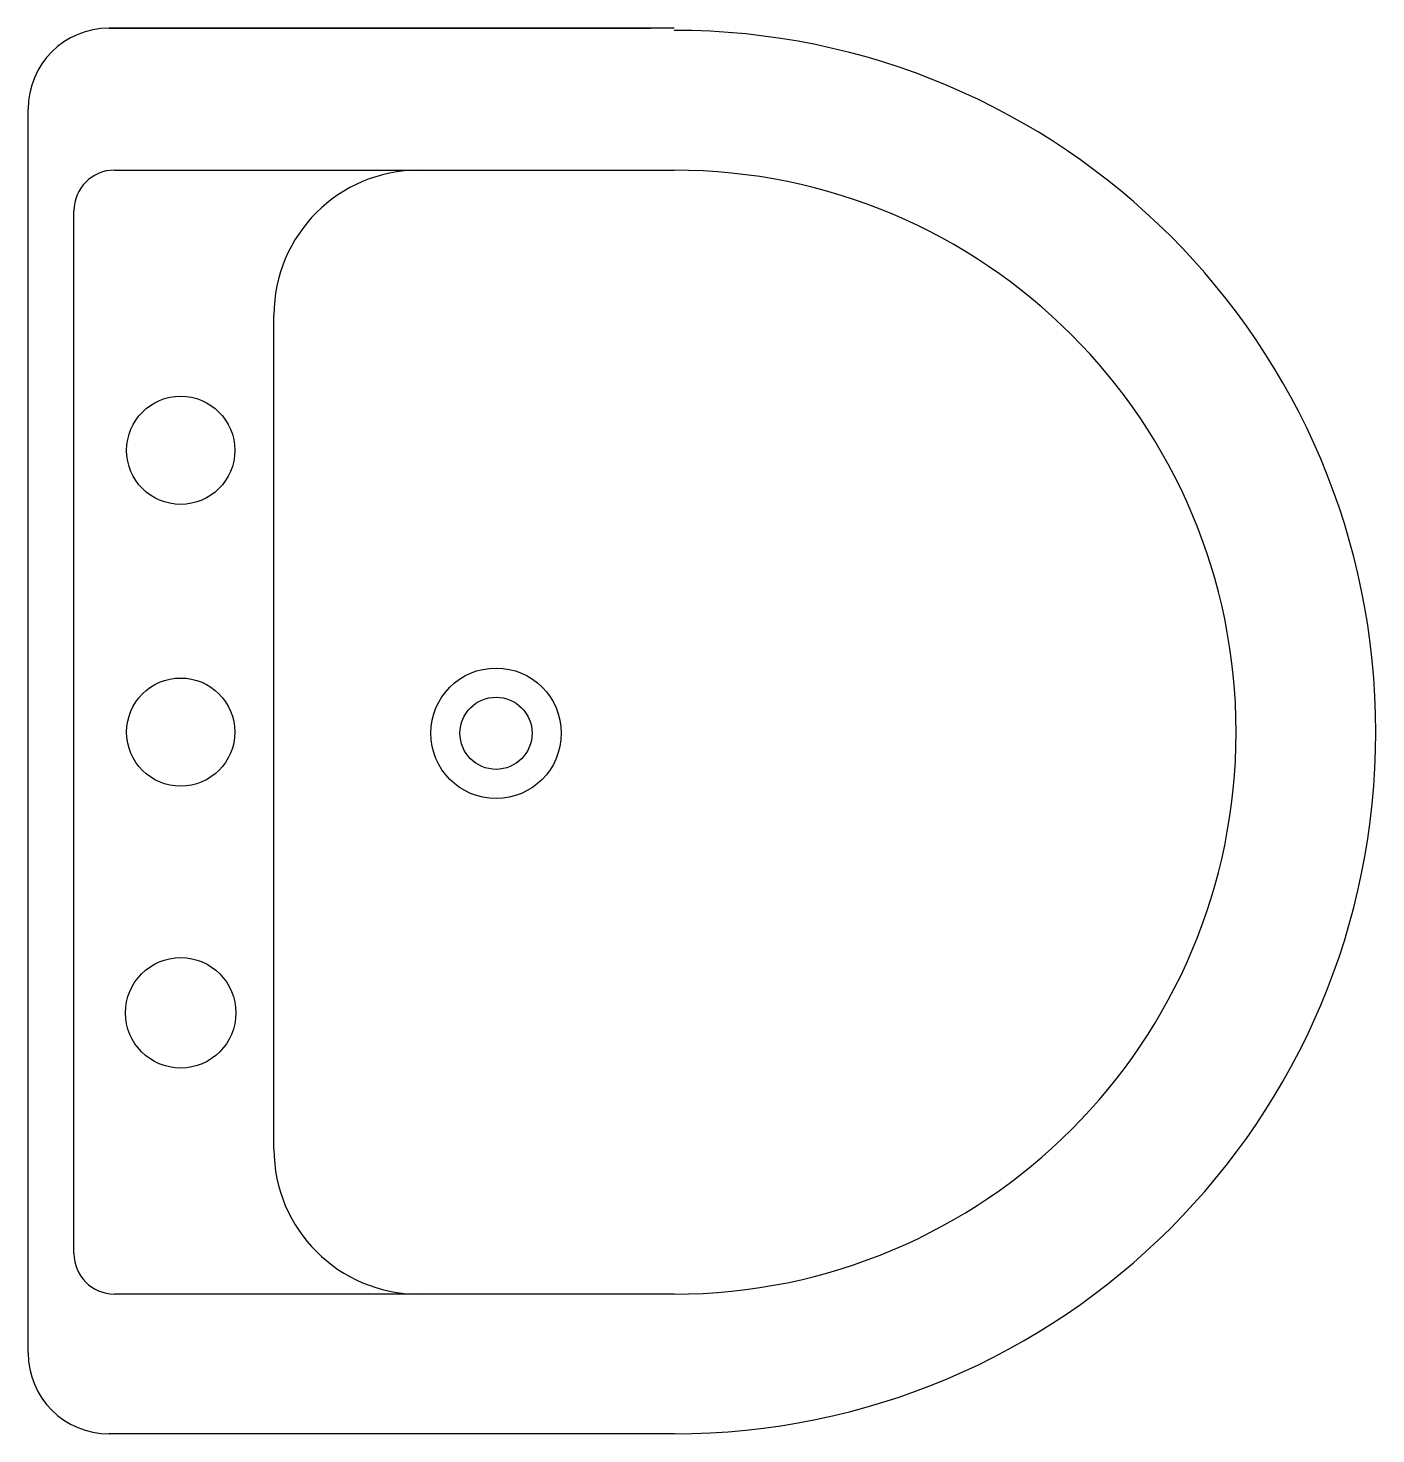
# Model space of a CAD drawing. Header units: millimetres. Extents: x -2918.4 to -2917.935, y 2957.653 to 2958.138.
import ezdxf

# ---------------------------------------------------------------- set-up
doc = ezdxf.new("R2010")
doc.units = ezdxf.units.MM
doc.header["$LTSCALE"] = 10
doc.layers.add('banheiro_louças', color=2, linetype='Continuous')

msp = doc.modelspace()

# ---------------------------------------------------------------- linework, layer by layer
at = {"layer": 'banheiro_louças'}
for p, q in [((-2918.17742, 2958.13847), (-2918.37227, 2958.13847)), ((-2918.37227, 2958.13847), (-2918.18556, 2958.13847)), ((-2918.40028, 2957.68147), (-2918.40028, 2958.11046)), ((-2918.3705, 2958.08946), (-2918.17742, 2958.08946)), ((-2918.2299, 2958.08946), (-2918.18633, 2958.08946)), ((-2918.3845, 2957.8413), (-2918.3845, 2958.07546)), ((-2918.31547, 2957.7517), (-2918.31547, 2958.03946)), ((-2918.3845, 2957.7157), (-2918.3845, 2957.8413)), ((-2918.17742, 2957.7017), (-2918.3705, 2957.7017)), ((-2918.17742, 2957.65347), (-2918.37227, 2957.65347))]:
    msp.add_line(p, q, dxfattribs=at)
for centre, radius in [((-2918.34764, 2957.99282), 0.01867), ((-2918.34764, 2957.89558), 0.01867), ((-2918.34764, 2957.79873), 0.01906)]:
    msp.add_circle(centre, radius, dxfattribs=at)
at = {"layer": 'banheiro_louças', "color": 1}
for radius in [0.0225, 0.01245]:
    msp.add_circle((-2918.23885, 2957.89519), radius, dxfattribs=at)
at = {"layer": 'banheiro_louças'}
for centre, radius, start, end in [((-2918.37227, 2958.11046), 0.02801, 90, 180), ((-2918.17742, 2957.89558), 0.24211, 270, 90), ((-2918.3705, 2958.07546), 0.014, 90, 180), ((-2918.26547, 2958.03946), 0.05, 90, 180), ((-2918.17742, 2957.89558), 0.19388, 270, 90), ((-2918.26547, 2957.7517), 0.05, 180, 270), ((-2918.3705, 2957.7157), 0.014, 180, 270), ((-2918.37227, 2957.68147), 0.02801, 180, 270)]:
    msp.add_arc(centre, radius, start, end, dxfattribs=at)

doc.saveas('drawing.dxf')
